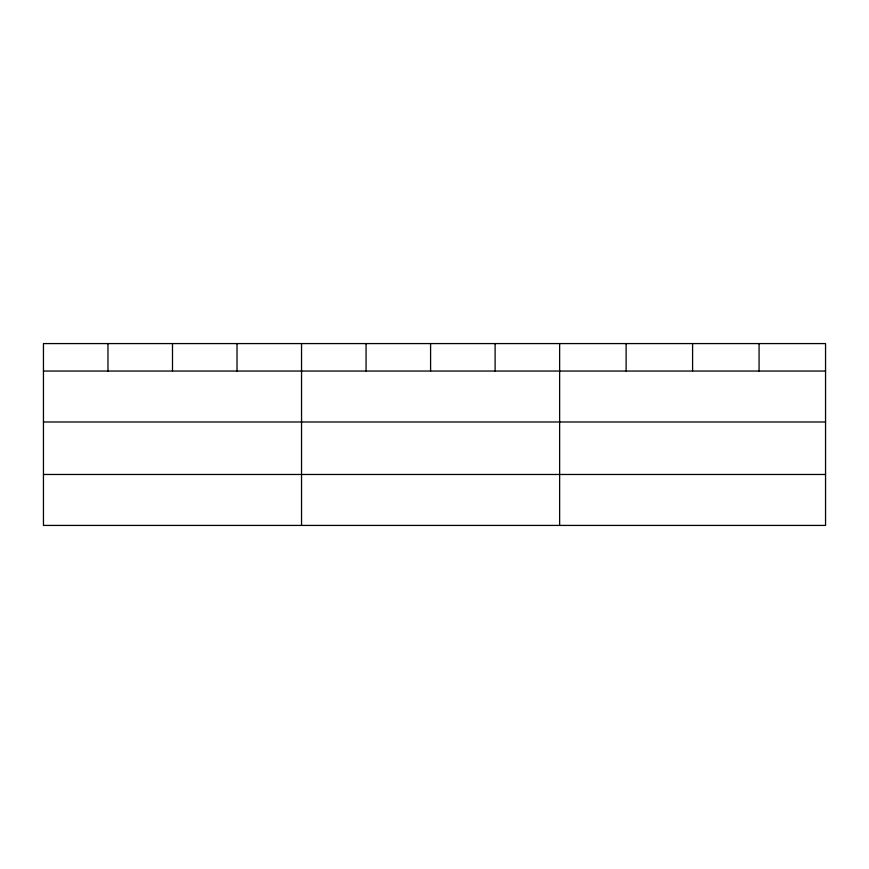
<?xml version="1.0" encoding="UTF-8"?>
<svg xmlns="http://www.w3.org/2000/svg" width="869" height="869" viewBox="0 0 869 869"><rect width="100%" height="100%" fill="white"/><g stroke="black" fill="none" stroke-linecap="round" stroke-linejoin="round"><path stroke-width="1.3" d="M825.55 421.986L825.55 343.581L43.45 343.581L43.45 525.419L825.55 525.419L825.55 421.986L43.45 421.986M43.45 371.041L825.55 371.041M43.45 474.474L825.55 474.474M759.071 343.581L759.071 371.041M692.593 343.581L692.593 371.041M626.114 343.581L626.114 371.041M559.636 343.581L559.636 525.419M495.113 343.581L495.113 371.041M430.589 343.581L430.589 371.041M366.066 343.581L366.066 371.041M301.543 343.581L301.543 525.419M237.02 343.581L237.02 371.041M172.496 343.581L172.496 371.041M107.973 343.581L107.973 371.041"/></g></svg>
